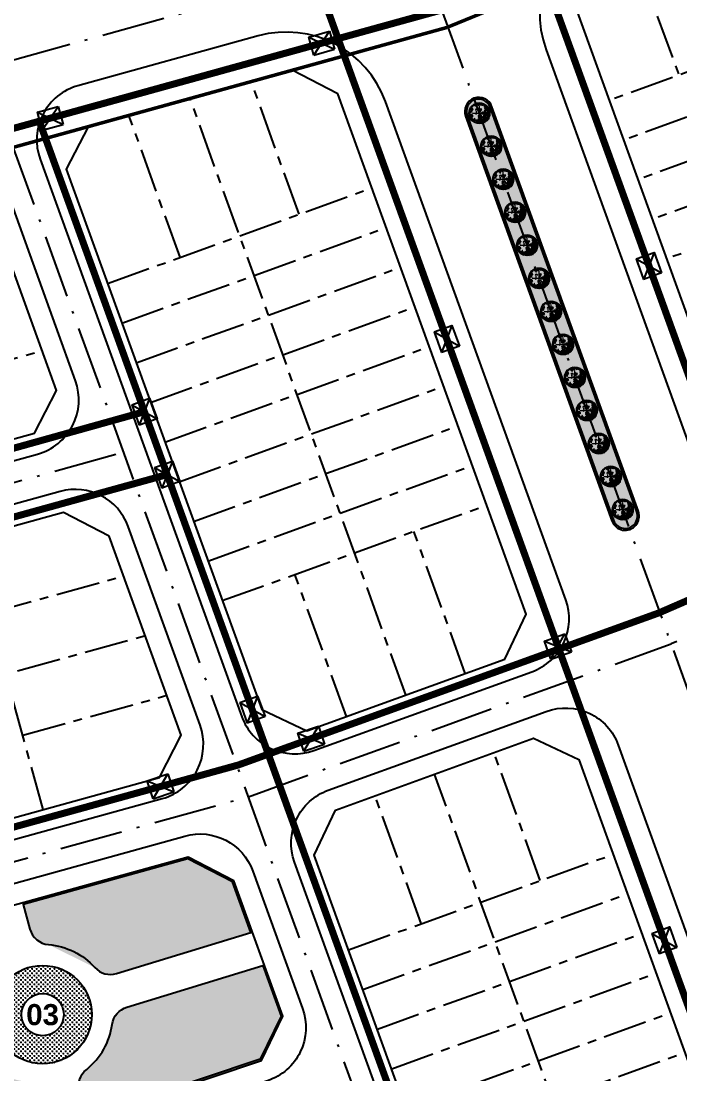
# Model space of a CAD drawing. Header units: metres. Extents: x 566631 to 571261, y 2062953 to 2068466.
# Drawn here: x 568546.2 to 568639.9, y 2066284.8 to 2066434.7 of the extents above; entities that cross this region are included whole.
import ezdxf
from ezdxf.enums import TextEntityAlignment as Align

# ---------------------------------------------------------------- set-up
doc = ezdxf.new("R2010")
doc.units = ezdxf.units.M
for name, pattern in [('ACAD_ISO10W100', [18.5, 12, -3, 0.5, -3]), ('CENTER', [2, 1.25, -0.25, 0.25, -0.25]), ('DOT', [0.25, 0, -0.25]), ('HIDDEN', [0.375, 0.25, -0.125])]:
    doc.linetypes.add(name, pattern=pattern)
for name, color, linetype in [('BoThamCo', 94, 'CONTINUOUS'), ('ChiaLo', 128, 'CENTER'), ('D-TT', 2, 'CONTINUOUS'), ('ghi_chu', 7, 'CONTINUOUS'), ('hacth sdd', 8, 'CONTINUOUS'), ('LogDg', 7, 'CONTINUOUS'), ('RANHGIOI', 2, 'HIDDEN'), ('TimDg', 222, 'CONTINUOUS'), ('TTLL', 170, 'CONTINUOUS'), ('ViaHeS', 32, 'CONTINUOUS')]:
    doc.layers.add(name, color=color, linetype=linetype)
doc.layers.add('ngau', color=98, linetype='CONTINUOUS', lineweight=9)
doc.styles.add('ARIALB', font='VHARIALB.TTF', dxfattribs={"width": 0.75})
doc.styles.get("Standard").update_dxf_attribs({"font": 'VHARIALN.TTF'})
doc.linetypes.add('Thong tin', pattern='A,12.7,-5.08,["TTLL",Standard,S=2.54,R=0,X=-2.54,Y=-1.27],-9.08', length=26.86)
pattern_1 = [(0, (568078.41226, 2065965.17254), (0.3175, 0.3175), [0.15875, -0.47625]), (90, (568078.49163, 2065965.09316), (-0.3175, 0.3175), [0.15875, -0.47625])]

# ---------------------------------------------------------------- blocks, each defined once
blk = doc.blocks.new('dsl')
at = {"color": 158, "linetype": 'DOT'}
blk.add_wipeout([(0, 1.5), (0.336, 1.462), (0.727, 1.312), (1.018, 1.102), (1.234, 0.852), (1.354, 0.645), (1.442, 0.414), (1.5, 0), (1.441, -0.417), (1.326, -0.701), (1.151, -0.962), (0.914, -1.19), (0.612, -1.37), (0.38, -1.451), (0, -1.5), (-0.465, -1.426), (-0.792, -1.274), (-1.145, -0.969), (-1.316, -0.72), (-1.427, -0.463), (-1.493, -0.142), (-1.5, 0), (-1.461, 0.338), (-1.337, 0.68), (-1.173, 0.935), (-0.917, 1.187), (-0.627, 1.363), (-0.254, 1.478)], dxfattribs=at).dxf.layer = 'ghi_chu'
at = {"layer": 'ghi_chu', "color": 32}
blk.add_circle((0, 0), 1.5, dxfattribs=at)
at = {"layer": 'ghi_chu', "style": 'ARIALB'}
blk.add_attdef('01', text='', height=1.5, dxfattribs=at).set_placement((0, -0.75), align=Align.CENTER)
blk = doc.blocks.new('ngau')
at = {"layer": 'ngau', "linetype": 'Continuous'}
for p, q in [((-1, 0), (1, 0)), ((0, -1), (0, 1))]:
    blk.add_line(p, q, dxfattribs=at)
blk.add_circle((0, 0), 1.5, dxfattribs=at)
for centre, major_axis, start_param, end_param in [((-1.34, 0.14), (0.118, 0.118), 0.783862, 2.192432), ((-1.5, 0.33), (0.118, 0.118), 3.925455, 5.334025), ((-1.28, 0.02), (0.0915, 0.0915), 1.637331, 3.246634), ((-1.46, 0), (-0.0915, 0.0915), 3.208127, 4.817431), ((-1.37, 0.69), (-0.118, 0.118), 2.354658, 3.763228), ((-1.21, 0.49), (-0.118, 0.118), -0.786934, 0.621636), ((-1.18, 0.11), (0.118, 0.118), 0.783862, 2.192432), ((-1.34, 0.3), (0.118, 0.118), 3.925455, 5.334025), ((-1.3, 0.19), (0.0983, 0.0983), 5.687855, 7.236786), ((-1.19, 0.35), (-0.0983, 0.0983), 0.975466, 2.524397), ((-1.28, 0.86), (0.118, 0.118), 3.925455, 5.334025), ((-1.12, 0.67), (0.118, 0.118), 0.783862, 2.192432), ((-1.05, 0.46), (0.118, 0.118), 0.783862, 2.192432), ((-1.21, 0.66), (-0.118, 0.118), 2.354658, 3.763228), ((-1.18, 0.55), (-0.0983, 0.0983), 4.117059, 5.665989), ((-1.06, 0.71), (0.0983, 0.0983), 2.546262, 4.095193), ((-1.14, 0.16), (-0.0983, 0.0983), 4.117059, 5.665989), ((-1.03, 0.32), (0.0983, 0.0983), 2.546262, 4.095193), ((-1.03, 0.38), (0.0915, 0.0915), 1.637331, 3.246634), ((-1.11, 0.82), (0.0983, 0.0983), 5.687855, 7.236786), ((-1, 0.98), (-0.0983, 0.0983), 0.975466, 2.524397), ((-1.2, 0.37), (-0.0915, 0.0915), 3.208127, 4.817431), ((-0.91, 0.38), (0.118, 0.118), 0.783862, 2.192432), ((-1.08, 0.57), (0.118, 0.118), 3.925455, 5.334025), ((-0.89, 0.91), (0.127, 0.127), 0.403084, 1.927372), ((-0.99, 1.15), (-0.127, 0.127), 1.97388, 3.498168), ((-1.02, 0.52), (0.0983, 0.0983), 5.687855, 7.236786), ((-0.9, 0.68), (-0.0983, 0.0983), 0.975466, 2.524397), ((-0.81, 1.1), (-0.0983, 0.0983), 4.117059, 5.665989), ((-0.69, 1.26), (0.0983, 0.0983), 2.546262, 4.095193), ((-0.47, 1.02), (0.118, 0.118), 0.783862, 2.192432), ((-0.64, 1.22), (0.118, 0.118), 3.925455, 5.334025), ((-0.58, 1.24), (-0.0983, 0.0983), 4.117059, 5.665989), ((-0.47, 1.4), (-0.0983, 0.0983), 0.975466, 2.524397), ((-0.4, 0.43), (0.118, 0.118), 0.783862, 2.192432), ((-0.56, 0.62), (0.118, 0.118), 3.925455, 5.334025), ((-0.37, -0.13), (0.118, 0.118), 0.783862, 2.192432), ((-0.54, 0.06), (-0.118, 0.118), 2.354658, 3.763228), ((-0.5, 0.89), (-0.0983, 0.0983), 4.117059, 5.665989), ((-0.39, 1.05), (0.0983, 0.0983), 2.546262, 4.095193), ((-0.35, 0.22), (-0.0915, 0.0915), 0.066535, 1.675838), ((-0.53, 0.2), (0.0915, 0.0915), 4.778924, 6.388227), ((-0.41, 1.02), (0.0983, 0.0983), 5.687855, 7.236786), ((-0.3, 1.18), (-0.0983, 0.0983), 0.975466, 2.524397), ((-0.25, 1.1), (-0.118, 0.118), -0.786934, 0.621636), ((-0.42, 1.29), (-0.118, 0.118), 2.354658, 3.763228), ((-0.37, 1.31), (0.0983, 0.0983), 5.687855, 7.236786), ((-0.25, 1.48), (-0.0983, 0.0983), 0.975466, 2.524397), ((-0.34, 0.42), (0.0983, 0.0983), 5.687855, 7.236786), ((-0.23, 0.59), (-0.0983, 0.0983), 0.975466, 2.524397), ((-0.2, 1.09), (-0.0983, 0.0983), 4.117059, 5.665989), ((-0.08, 1.25), (0.0983, 0.0983), 2.546262, 4.095193), ((-0.02, 1.3), (0.118, 0.118), 0.783862, 2.192432), ((-0.18, 1.49), (0.118, 0.118), 3.925455, 5.334025), ((0.13, 1.13), (0.118, 0.118), 0.783862, 2.192432), ((-0.03, 1.33), (0.118, 0.118), 3.925455, 5.334025), ((-0.03, 0.51), (0.118, 0.118), 3.925455, 5.334025), ((0.14, 0.32), (0.118, 0.118), 0.783862, 2.192432), ((0.01, 0.45), (0.0983, 0.0983), 5.687855, 7.236786), ((0.12, 0.61), (0.0983, 0.0983), 2.546262, 4.095193), ((0.25, 1.25), (0.118, 0.118), 0.783862, 2.192432), ((0.09, 1.44), (0.118, 0.118), 3.925455, 5.334025), ((0.21, 0.6), (0.0915, 0.0915), 1.637331, 3.246634), ((0.22, 0.27), (0.0915, 0.0915), 1.637331, 3.246634), ((0.03, 0.58), (-0.0915, 0.0915), 3.208127, 4.817431), ((0.29, 0.41), (0.127, 0.127), 0.403084, 1.927372), ((0.2, 0.65), (-0.127, 0.127), 1.97388, 3.498168), ((0.16, 0.35), (0.0983, 0.0983), 5.687855, 7.236786), ((0.27, 0.52), (-0.0983, 0.0983), 0.975466, 2.524397), ((0.05, 0.26), (-0.0915, 0.0915), 3.208127, 4.817431), ((0.3, -0.11), (-0.118, 0.118), -0.786934, 0.621636), ((0.13, 0.08), (-0.118, 0.118), 2.354658, 3.763228), ((0.34, 1.19), (-0.0915, 0.0915), 0.066535, 1.675838), ((0.16, 1.18), (0.0915, 0.0915), 4.778924, 6.388227), ((0.28, 1.3), (0.0983, 0.0983), 5.687855, 7.236786), ((0.4, 1.46), (-0.0983, 0.0983), 0.975466, 2.524397), ((0.36, -0.12), (0.0983, 0.0983), 5.687855, 7.236786), ((0.47, 0.05), (-0.0983, 0.0983), 0.975466, 2.524397), ((0.51, 0), (0.127, 0.127), 0.403084, 1.927372), ((0.41, 0.25), (-0.127, 0.127), 1.97388, 3.498168), ((0.47, 1.07), (-0.097, 0.097), -1.534523, 0.025999), ((0.47, 1.27), (-0.097, 0.097), 1.607069, 3.167592), ((0.43, 1.15), (-0.0983, 0.0983), 4.117059, 5.665989), ((0.55, 1.31), (-0.0983, 0.0983), 0.975466, 2.524397), ((0.65, 1.28), (0.0915, 0.0915), 1.637331, 3.246634), ((0.47, 1.26), (-0.0915, 0.0915), 3.208127, 4.817431), ((0.73, 1.14), (-0.118, 0.118), -0.786934, 0.621636), ((0.56, 1.34), (-0.118, 0.118), 2.354658, 3.763228), ((0.67, 1.08), (-0.097, 0.097), -1.534523, 0.025999), ((0.59, 1.04), (-0.0983, 0.0983), 4.117059, 5.665989), ((0.71, 1.2), (-0.0983, 0.0983), 0.975466, 2.524397), ((0.67, 1.28), (0.097, 0.097), 3.177866, 4.738388), ((0.74, 0.91), (0.097, 0.097), 0.036273, 1.596796), ((0.74, 1.1), (0.097, 0.097), 3.177866, 4.738388), ((0.74, 0.14), (0.097, 0.097), 0.036273, 1.596796), ((0.73, 0.33), (-0.097, 0.097), 1.607069, 3.167592), ((0.77, 0.69), (0.097, 0.097), 0.036273, 1.596796), ((0.77, 0.88), (0.097, 0.097), 3.177866, 4.738388), ((0.69, 0.22), (0.0983, 0.0983), 5.687855, 7.236786), ((0.81, 0.38), (-0.0983, 0.0983), 0.975466, 2.524397), ((0.84, 0.07), (0.118, 0.118), 0.783862, 2.192432), ((0.67, 0.27), (0.118, 0.118), 3.925455, 5.334025), ((0.7, 0.98), (-0.0983, 0.0983), 4.117059, 5.665989), ((0.82, 1.15), (0.0983, 0.0983), 2.546262, 4.095193), ((0.73, 0.76), (-0.0983, 0.0983), 4.117059, 5.665989), ((0.84, 0.93), (0.0983, 0.0983), 2.546262, 4.095193), ((0.87, 0.62), (0.118, 0.118), 0.783862, 2.192432), ((0.71, 0.82), (0.118, 0.118), 3.925455, 5.334025), ((0.92, 0.41), (-0.127, 0.127), -1.167712, 0.356575), ((0.83, 0.66), (0.127, 0.127), 3.544677, 5.068964), ((0.91, 0.34), (-0.0915, 0.0915), 0.066535, 1.675838), ((0.92, 1.11), (0.0915, 0.0915), 1.637331, 3.246634), ((0.92, 0.16), (0.0915, 0.0915), 1.637331, 3.246634), ((0.74, 1.09), (0.0915, 0.0915), 4.778924, 6.388227), ((0.95, 0.89), (0.0915, 0.0915), 1.637331, 3.246634), ((0.73, 0.33), (-0.0915, 0.0915), 3.208127, 4.817431), ((0.82, 0.4), (0.118, 0.118), 3.925455, 5.334025), ((0.99, 0.21), (0.118, 0.118), 0.783862, 2.192432), ((0.96, 0.71), (0.0915, 0.0915), 1.637331, 3.246634), ((0.93, 0.15), (0.097, 0.097), 0.036273, 1.596796), ((0.85, 0.11), (0.0983, 0.0983), 5.687855, 7.236786), ((0.93, 0.34), (0.097, 0.097), 3.177866, 4.738388), ((0.75, 0.15), (-0.0915, 0.0915), 3.208127, 4.817431), ((0.97, 0.27), (0.0983, 0.0983), 2.546262, 4.095193), ((1.01, 0.91), (0.127, 0.127), 0.403084, 1.927372), ((0.91, 1.15), (-0.127, 0.127), 1.97388, 3.498168), ((0.77, 0.88), (0.0915, 0.0915), 4.778924, 6.388227), ((0.86, 0.95), (0.118, 0.118), 3.925455, 5.334025), ((1.02, 0.76), (0.118, 0.118), 0.783862, 2.192432), ((0.78, 0.69), (-0.0915, 0.0915), 3.208127, 4.817431), ((0.9, 0.82), (-0.0983, 0.0983), 4.117059, 5.665989), ((1.01, 0.98), (0.0983, 0.0983), 2.546262, 4.095193), ((0.97, 0.7), (0.097, 0.097), 0.036273, 1.596796), ((0.89, 0.65), (0.0983, 0.0983), 5.687855, 7.236786), ((0.96, 0.89), (0.097, 0.097), 3.177866, 4.738388), ((1, 0.82), (-0.0983, 0.0983), 0.975466, 2.524397), ((1.04, 0.52), (-0.097, 0.097), -1.534523, 0.025999), ((1.04, 0.71), (-0.097, 0.097), 1.607069, 3.167592), ((0.97, 1.02), (0.118, 0.118), 3.925455, 5.334025), ((1.14, 0.83), (0.118, 0.118), 0.783862, 2.192432), ((1.11, 0.72), (0.127, 0.127), 0.083501, 1.607789), ((1.1, 0.98), (0.127, 0.127), 3.225094, 4.749382), ((1, 0.6), (-0.0983, 0.0983), 4.117059, 5.665989), ((1.11, 0.76), (-0.0983, 0.0983), 0.975466, 2.524397), ((0.98, 0.65), (-0.118, 0.118), 2.354658, 3.763228), ((1.14, 0.45), (-0.118, 0.118), -0.786934, 0.621636), ((1.01, -0.1), (-0.118, 0.118), 4.155471, 5.564041), ((1.16, 0.11), (0.118, 0.118), 2.584675, 3.993245), ((1.24, 0.07), (0.097, 0.097), 1.837086, 3.397609), ((1.22, 0.72), (0.0915, 0.0915), 1.637331, 3.246634), ((1.23, 0.54), (-0.0915, 0.0915), 0.066535, 1.675838), ((1.11, 0.2), (0.118, 0.118), 5.726268, 7.134838), ((1.26, 0.41), (-0.118, 0.118), 1.013879, 2.422449), ((1.22, 0.14), (-0.0915, 0.0915), -1.274245, 0.335058), ((1.16, 0.31), (-0.0915, 0.0915), 1.867348, 3.476651), ((1.04, 0.71), (-0.0915, 0.0915), 3.208127, 4.817431), ((1.05, 0.02), (0.097, 0.097), 4.978679, 6.539201), ((1.29, 0.59), (-0.118, 0.118), -0.786934, 0.621636), ((1.13, 0.78), (-0.118, 0.118), 2.354658, 3.763228), ((1.05, 0.53), (0.0915, 0.0915), 4.778924, 6.388227), ((1.24, 0.53), (-0.097, 0.097), -1.534523, 0.025999), ((1.16, 0.49), (-0.0983, 0.0983), 4.117059, 5.665989), ((1.23, 0.72), (-0.097, 0.097), 1.607069, 3.167592), ((1.27, 0.65), (-0.0983, 0.0983), 0.975466, 2.524397), ((1.3, 0), (-0.0983, 0.0983), -0.365314, 1.183617), ((1.33, 0.12), (-0.0983, 0.0983), -0.365314, 1.183617), ((1.12, 0.07), (0.0983, 0.0983), 4.347075, 5.896006), ((1.29, -0.11), (-0.0915, 0.0915), -1.274245, 0.335058), ((1.23, 0.06), (0.0915, 0.0915), 3.438144, 5.047447), ((1.34, 0.37), (0.097, 0.097), 1.837086, 3.397609), ((1.15, 0.19), (0.0983, 0.0983), 4.347075, 5.896006), ((1.15, 0.32), (-0.097, 0.097), 3.407882, 4.968405), ((1.39, 0.18), (-0.097, 0.097), 0.26629, 1.826812), ((1.4, 0.3), (0.0983, 0.0983), 1.205483, 2.754413), ((1.22, 0.37), (-0.0983, 0.0983), 2.776279, 4.32521), ((1.39, 0.19), (-0.0915, 0.0915), -1.274245, 0.335058), ((1.34, 0.36), (-0.0915, 0.0915), 1.867348, 3.476651), ((1.28, 0.09), (-0.118, 0.118), 4.155471, 5.564041), ((1.43, 0.29), (0.118, 0.118), 2.584675, 3.993245), ((1.21, 0.13), (0.097, 0.097), 4.978679, 6.539201), ((1.3, 0.38), (-0.0983, 0.0983), 4.117059, 5.665989), ((1.41, 0.54), (0.0983, 0.0983), 2.546262, 4.095193), ((1.21, 0.06), (-0.0915, 0.0915), 3.208127, 4.817431), ((1.3, 0.14), (-0.118, 0.118), 2.354658, 3.763228), ((1.47, -0.06), (-0.118, 0.118), -0.786934, 0.621636), ((1.41, -0.12), (0.097, 0.097), 0.036273, 1.596796), ((-1.47, -0.14), (0.118, 0.118), 3.925455, 5.334025), ((-1.31, -0.33), (0.118, 0.118), 0.783862, 2.192432), ((-1.43, -0.37), (0.118, 0.118), 3.925455, 5.334025), ((-1.26, -0.56), (0.118, 0.118), 0.783862, 2.192432), ((-1.19, -0.56), (0.0915, 0.0915), 1.637331, 3.246634), ((-1.15, -0.36), (0.118, 0.118), 0.783862, 2.192432), ((-1.31, -0.17), (0.118, 0.118), 3.925455, 5.334025), ((-1.15, -0.8), (0.118, 0.118), 0.783862, 2.192432), ((-1.31, -0.6), (0.118, 0.118), 3.925455, 5.334025), ((-1.27, -0.28), (-0.0983, 0.0983), 4.117059, 5.665989), ((-1.16, -0.12), (0.0983, 0.0983), 2.546262, 4.095193), ((-1.37, -0.57), (-0.0915, 0.0915), 3.208127, 4.817431), ((-1.12, -0.45), (-0.0915, 0.0915), 0.066535, 1.675838), ((-1.3, -0.46), (0.0915, 0.0915), 4.778924, 6.388227), ((-0.99, -0.83), (0.118, 0.118), 0.783862, 2.192432), ((-1.15, -0.63), (0.118, 0.118), 3.925455, 5.334025), ((-1.15, -0.77), (0.118, 0.118), 3.925455, 5.334025), ((-0.99, -0.96), (0.118, 0.118), 0.783862, 2.192432), ((-1.11, -0.31), (0.0983, 0.0983), 5.687855, 7.236786), ((-1, -0.15), (-0.0983, 0.0983), 0.975466, 2.524397), ((-0.95, -0.53), (0.127, 0.127), 0.403084, 1.927372), ((-1.04, -0.29), (-0.127, 0.127), 1.97388, 3.498168), ((-1.05, -0.89), (-0.118, 0.118), 2.354658, 3.763228), ((-0.89, -1.08), (-0.118, 0.118), -0.786934, 0.621636), ((-0.74, -1.25), (-0.118, 0.118), -0.786934, 0.621636), ((-0.9, -1.05), (-0.118, 0.118), 2.354658, 3.763228), ((-0.85, -1.03), (-0.0983, 0.0983), 4.117059, 5.665989), ((-0.74, -0.86), (0.0983, 0.0983), 2.546262, 4.095193), ((-0.78, -0.94), (0.118, 0.118), 3.925455, 5.334025), ((-0.62, -1.13), (0.118, 0.118), 0.783862, 2.192432), ((-0.59, -0.78), (-0.0915, 0.0915), 0.066535, 1.675838), ((-0.77, -0.8), (0.0915, 0.0915), 4.778924, 6.388227), ((-0.53, -1.19), (0.0915, 0.0915), 1.637331, 3.246634), ((-0.7, -1.2), (-0.0915, 0.0915), 3.208127, 4.817431), ((-0.58, -1.08), (-0.0983, 0.0983), 4.117059, 5.665989), ((-0.47, -0.92), (0.0983, 0.0983), 2.546262, 4.095193), ((-0.35, -1.41), (0.118, 0.118), 0.783862, 2.192432), ((-0.52, -1.22), (-0.118, 0.118), 2.354658, 3.763228), ((-0.43, -1.11), (0.0983, 0.0983), 5.687855, 7.236786), ((-0.31, -0.95), (-0.0983, 0.0983), 0.975466, 2.524397), ((-0.25, -1.24), (0.118, 0.118), 0.783862, 2.192432), ((-0.42, -1.05), (0.118, 0.118), 3.925455, 5.334025), ((-0.32, -1.36), (0.0983, 0.0983), 5.687855, 7.236786), ((-0.21, -1.2), (-0.0983, 0.0983), 0.975466, 2.524397), ((-0.29, -1.05), (0.118, 0.118), 3.925455, 5.334025), ((-0.13, -1.25), (0.118, 0.118), 0.783862, 2.192432), ((-0.1, -0.9), (-0.0915, 0.0915), 0.066535, 1.675838), ((-0.12, -0.52), (-0.097, 0.097), -1.534523, 0.025999), ((-0.13, -0.33), (-0.097, 0.097), 1.607069, 3.167592), ((-0.28, -0.91), (0.0915, 0.0915), 4.778924, 6.388227), ((-0.17, -0.45), (0.0983, 0.0983), 5.687855, 7.236786), ((-0.05, -0.29), (-0.0983, 0.0983), 0.975466, 2.524397), ((-0.02, -0.59), (0.118, 0.118), 0.783862, 2.192432), ((-0.19, -0.4), (0.118, 0.118), 3.925455, 5.334025), ((-0.08, -1.4), (0.097, 0.097), 0.036273, 1.596796), ((-0.09, -1.2), (0.097, 0.097), 3.177866, 4.738388), ((-0.12, -1.32), (-0.0983, 0.0983), 4.117059, 5.665989), ((-0.01, -1.16), (-0.0983, 0.0983), 0.975466, 2.524397), ((0.02, -1.47), (-0.118, 0.118), -0.786934, 0.621636), ((-0.15, -1.27), (-0.118, 0.118), 2.354658, 3.763228), ((-0.09, -1.19), (-0.0983, 0.0983), 4.117059, 5.665989), ((0.02, -1.03), (0.0983, 0.0983), 2.546262, 4.095193), ((-0.09, -0.76), (0.0983, 0.0983), 5.687855, 7.236786), ((0.02, -0.6), (-0.0983, 0.0983), 0.975466, 2.524397), ((0.01, -0.83), (-0.097, 0.097), -1.534523, 0.025999), ((0, -0.64), (-0.097, 0.097), 1.607069, 3.167592), ((0.05, -0.32), (-0.0915, 0.0915), 0.066535, 1.675838), ((0.06, -0.5), (-0.0915, 0.0915), 0.066535, 1.675838), ((-0.13, -0.34), (0.0915, 0.0915), 4.778924, 6.388227), ((-0.04, -0.26), (0.118, 0.118), 3.925455, 5.334025), ((0.13, -0.46), (0.118, 0.118), 0.783862, 2.192432), ((0.09, -1.2), (0.0915, 0.0915), 1.637331, 3.246634), ((0.07, -0.52), (0.097, 0.097), 0.036273, 1.596796), ((0.07, -0.32), (0.097, 0.097), 3.177866, 4.738388), ((-0.12, -0.52), (-0.0915, 0.0915), 3.208127, 4.817431), ((0.11, -1.38), (-0.0915, 0.0915), 0.066535, 1.675838), ((-0.08, -1.21), (-0.0915, 0.0915), 3.208127, 4.817431), ((0.01, -1.14), (-0.118, 0.118), 2.354658, 3.763228), ((0.17, -1.33), (-0.118, 0.118), -0.786934, 0.621636), ((0.11, -1.39), (0.097, 0.097), 0.036273, 1.596796), ((0.03, -1.43), (-0.0983, 0.0983), 4.117059, 5.665989), ((0.11, -1.2), (0.097, 0.097), 3.177866, 4.738388), ((-0.07, -1.39), (0.0915, 0.0915), 4.778924, 6.388227), ((0.15, -1.27), (-0.0983, 0.0983), 0.975466, 2.524397), ((0.07, -1.22), (-0.0983, 0.0983), 4.117059, 5.665989), ((0.18, -1.06), (0.0983, 0.0983), 2.546262, 4.095193), ((0.19, -0.81), (-0.0915, 0.0915), 0.066535, 1.675838), ((0.09, -0.57), (0.118, 0.118), 3.925455, 5.334025), ((0.26, -0.76), (0.118, 0.118), 0.783862, 2.192432), ((0.02, -0.83), (-0.0915, 0.0915), 3.208127, 4.817431), ((0.25, -0.97), (-0.0915, 0.0915), 0.066535, 1.675838), ((0.17, -1.48), (0.0983, 0.0983), 5.687855, 7.236786), ((0.28, -1.31), (0.0983, 0.0983), 2.546262, 4.095193), ((0.07, -0.99), (0.0915, 0.0915), 4.778924, 6.388227), ((0.31, -1.03), (0.097, 0.097), 0.036273, 1.596796), ((0.3, -0.83), (0.097, 0.097), 3.177866, 4.738388), ((0.35, -0.32), (0.0915, 0.0915), 1.637331, 3.246634), ((0.27, -0.95), (-0.0983, 0.0983), 4.117059, 5.665989), ((0.38, -0.79), (0.0983, 0.0983), 2.546262, 4.095193), ((0.41, -1.09), (0.118, 0.118), 0.783862, 2.192432), ((0.24, -0.9), (0.118, 0.118), 3.925455, 5.334025), ((0.17, -0.33), (0.0915, 0.0915), 4.778924, 6.388227), ((0.39, -1.25), (-0.0915, 0.0915), 0.066535, 1.675838), ((0.33, -1.23), (-0.0983, 0.0983), 4.117059, 5.665989), ((0.44, -1.06), (-0.0983, 0.0983), 0.975466, 2.524397), ((0.22, -1.26), (0.0915, 0.0915), 4.778924, 6.388227), ((0.45, -1.42), (0.102, 0.102), 1.007363, 2.527116), ((0.28, -1.3), (0.102, 0.102), 4.148956, 5.668709), ((0.36, -0.62), (-0.0983, 0.0983), 4.117059, 5.665989), ((0.47, -0.45), (-0.0983, 0.0983), 0.975466, 2.524397), ((0.48, -0.82), (-0.0915, 0.0915), 0.066535, 1.675838), ((0.5, -1.01), (0.0915, 0.0915), 1.637331, 3.246634), ((0.31, -0.84), (0.0915, 0.0915), 4.778924, 6.388227), ((0.56, -0.96), (0.118, 0.118), 0.783862, 2.192432), ((0.4, -0.76), (0.118, 0.118), 3.925455, 5.334025), ((0.43, -1.06), (-0.0983, 0.0983), 4.117059, 5.665989), ((0.54, -0.9), (-0.0983, 0.0983), 0.975466, 2.524397), ((0.32, -1.02), (-0.0915, 0.0915), 3.208127, 4.817431), ((0.53, -1.36), (0.0915, 0.0915), 1.637331, 3.246634), ((0.5, -1.02), (0.097, 0.097), 0.036273, 1.596796), ((0.5, -0.82), (0.097, 0.097), 3.177866, 4.738388), ((0.35, -1.37), (-0.0915, 0.0915), 3.208127, 4.817431), ((0.58, -1.3), (-0.097, 0.097), -1.534523, 0.025999), ((0.57, -1.1), (-0.097, 0.097), 1.607069, 3.167592), ((0.59, -0.76), (0.097, 0.097), 0.036273, 1.596796), ((0.59, -0.57), (0.097, 0.097), 3.177866, 4.738388), ((0.54, -1.22), (0.0983, 0.0983), 5.687855, 7.236786), ((0.65, -1.06), (-0.0983, 0.0983), 0.975466, 2.524397), ((0.68, -1.36), (0.118, 0.118), 0.783862, 2.192432), ((0.51, -1.17), (0.118, 0.118), 3.925455, 5.334025), ((0.52, -0.89), (0.118, 0.118), 3.925455, 5.334025), ((0.68, -1.08), (0.118, 0.118), 0.783862, 2.192432), ((0.55, -0.68), (-0.0983, 0.0983), 4.117059, 5.665989), ((0.66, -0.52), (0.0983, 0.0983), 2.546262, 4.095193), ((0.69, -0.83), (-0.118, 0.118), -0.786934, 0.621636), ((0.53, -0.63), (-0.118, 0.118), 2.354658, 3.763228), ((0.66, -0.39), (0.097, 0.097), 0.036273, 1.596796), ((0.65, -0.2), (0.097, 0.097), 3.177866, 4.738388), ((0.61, -0.32), (-0.0983, 0.0983), 4.117059, 5.665989), ((0.73, -0.15), (-0.0983, 0.0983), 0.975466, 2.524397), ((0.59, -0.26), (0.118, 0.118), 3.925455, 5.334025), ((0.76, -0.46), (0.118, 0.118), 0.783862, 2.192432), ((0.77, -0.91), (-0.118, 0.118), -0.786934, 0.621636), ((0.61, -0.72), (-0.118, 0.118), 2.354658, 3.763228), ((0.75, -1.09), (-0.0915, 0.0915), 0.066535, 1.675838), ((0.77, -1.28), (0.0915, 0.0915), 1.637331, 3.246634), ((0.77, -0.56), (0.0915, 0.0915), 1.637331, 3.246634), ((0.78, -0.74), (0.0915, 0.0915), 1.637331, 3.246634), ((0.58, -1.11), (-0.0915, 0.0915), 3.208127, 4.817431), ((0.83, -1.23), (0.118, 0.118), 0.783862, 2.192432), ((0.67, -1.04), (0.118, 0.118), 3.925455, 5.334025), ((0.59, -0.57), (-0.0915, 0.0915), 3.208127, 4.817431), ((0.77, -1.29), (0.097, 0.097), 0.036273, 1.596796), ((0.69, -1.33), (-0.0983, 0.0983), 4.117059, 5.665989), ((0.81, -1.17), (0.0983, 0.0983), 2.546262, 4.095193), ((0.77, -1.09), (0.097, 0.097), 3.177866, 4.738388), ((0.59, -1.29), (-0.0915, 0.0915), 3.208127, 4.817431), ((0.68, -0.5), (0.118, 0.118), 3.925455, 5.334025), ((0.84, -0.69), (-0.118, 0.118), -0.786934, 0.621636), ((0.6, -0.76), (0.0915, 0.0915), 4.778924, 6.388227), ((0.68, -0.92), (0.118, 0.118), 3.925455, 5.334025), ((0.84, -1.11), (0.118, 0.118), 0.783862, 2.192432), ((0.79, -0.75), (0.097, 0.097), 0.036273, 1.596796), ((0.71, -0.79), (-0.0983, 0.0983), 4.117059, 5.665989), ((0.78, -0.56), (-0.097, 0.097), 1.607069, 3.167592), ((0.82, -0.63), (-0.0983, 0.0983), 0.975466, 2.524397), ((0.72, -1.03), (-0.0983, 0.0983), 4.117059, 5.665989), ((0.83, -0.87), (0.0983, 0.0983), 2.546262, 4.095193), ((0.83, -0.19), (0.0915, 0.0915), 1.637331, 3.246634), ((0.84, -0.37), (-0.0915, 0.0915), 0.066535, 1.675838), ((0.65, -0.21), (0.0915, 0.0915), 4.778924, 6.388227), ((0.74, -0.13), (-0.118, 0.118), 2.354658, 3.763228), ((0.91, -0.32), (0.118, 0.118), 0.783862, 2.192432), ((0.85, -0.38), (-0.097, 0.097), -1.534523, 0.025999), ((0.85, -0.19), (-0.097, 0.097), 1.607069, 3.167592), ((0.77, -0.43), (0.0983, 0.0983), 5.687855, 7.236786), ((0.89, -0.26), (-0.0983, 0.0983), 0.975466, 2.524397), ((0.67, -0.39), (0.0915, 0.0915), 4.778924, 6.388227), ((0.78, -0.76), (0.0983, 0.0983), 5.687855, 7.236786), ((0.89, -0.6), (-0.0983, 0.0983), 0.975466, 2.524397), ((0.9, -0.17), (0.097, 0.097), 0.036273, 1.596796), ((0.89, 0.03), (0.097, 0.097), 3.177866, 4.738388), ((0.91, -1.05), (0.097, 0.097), 0.036273, 1.596796), ((0.9, -0.85), (0.097, 0.097), 3.177866, 4.738388), ((0.81, -1.01), (-0.118, 0.118), 2.354658, 3.763228), ((0.98, -1.2), (0.118, 0.118), 0.783862, 2.192432), ((1, -0.79), (0.118, 0.118), 0.783862, 2.192432), ((0.84, -0.6), (0.118, 0.118), 3.925455, 5.334025), ((0.87, -0.97), (-0.0983, 0.0983), 4.117059, 5.665989), ((0.98, -0.81), (-0.0983, 0.0983), 0.975466, 2.524397), ((0.88, -1.06), (0.0983, 0.0983), 5.687855, 7.236786), ((0.99, -0.9), (-0.0983, 0.0983), 0.975466, 2.524397), ((1.01, -1.11), (-0.118, 0.118), -0.786934, 0.621636), ((0.85, -0.92), (-0.118, 0.118), 2.354658, 3.763228), ((1.04, -0.4), (0.118, 0.118), 0.783862, 2.192432), ((0.88, -0.21), (0.118, 0.118), 3.925455, 5.334025), ((1.03, -0.44), (-0.0915, 0.0915), 0.066535, 1.675838), ((0.9, -0.77), (-0.118, 0.118), 2.354658, 3.763228), ((1.07, -0.96), (0.118, 0.118), 0.783862, 2.192432), ((0.85, -0.46), (-0.0915, 0.0915), 3.208127, 4.817431), ((1.09, -0.84), (0.0915, 0.0915), 1.637331, 3.246634), ((1.1, -0.61), (-0.0915, 0.0915), 0.066535, 1.675838), ((1.1, -1.03), (-0.0915, 0.0915), 0.066535, 1.675838), ((0.91, -0.86), (-0.0915, 0.0915), 3.208127, 4.817431), ((1.11, -0.16), (-0.0915, 0.0915), -1.274245, 0.335058), ((1.06, 0.01), (0.0915, 0.0915), 3.438144, 5.047447), ((0.92, -0.63), (0.0915, 0.0915), 4.778924, 6.388227), ((1, -0.79), (-0.118, 0.118), 2.354658, 3.763228), ((1.16, -0.98), (-0.118, 0.118), -0.786934, 0.621636), ((0.92, -1.04), (0.0915, 0.0915), 4.778924, 6.388227), ((1.11, -1.04), (-0.097, 0.097), -1.534523, 0.025999), ((1.1, -0.84), (-0.097, 0.097), 1.607069, 3.167592), ((1.04, -0.7), (0.118, 0.118), 5.726268, 7.134838), ((1.2, -0.49), (-0.118, 0.118), 1.013879, 2.422449), ((1.15, -0.76), (-0.0915, 0.0915), -1.274245, 0.335058), ((1.09, -0.59), (-0.0915, 0.0915), 1.867348, 3.476651), ((1.23, -0.18), (0.0983, 0.0983), 1.205483, 2.754413), ((1.1, -0.41), (0.0983, 0.0983), 5.687855, 7.236786), ((1.22, -0.24), (-0.0983, 0.0983), 0.975466, 2.524397), ((1.04, -0.11), (0.0983, 0.0983), 4.347075, 5.896006), ((1.26, -0.78), (-0.0983, 0.0983), -0.365314, 1.183617), ((1.27, -0.53), (0.097, 0.097), 1.837086, 3.397609), ((1.25, -0.46), (-0.0915, 0.0915), -1.274245, 0.335058), ((1.19, -0.29), (-0.0915, 0.0915), 1.867348, 3.476651), ((1.29, -0.12), (0.097, 0.097), 1.837086, 3.397609), ((1.15, -0.4), (-0.118, 0.118), 4.155471, 5.564041), ((1.3, -0.19), (0.118, 0.118), 2.584675, 3.993245), ((1.08, -0.7), (-0.0983, 0.0983), 2.776279, 4.32521), ((1.09, -0.58), (-0.097, 0.097), 3.407882, 4.968405), ((1.17, -0.21), (-0.118, 0.118), 4.155471, 5.564041), ((1.33, -0.01), (-0.118, 0.118), 1.013879, 2.422449), ((1.1, -0.17), (0.097, 0.097), 4.978679, 6.539201), ((1.33, -0.72), (-0.097, 0.097), 0.26629, 1.826812), ((1.34, -0.6), (0.0983, 0.0983), 1.205483, 2.754413), ((1.21, -0.81), (-0.118, 0.118), 4.155471, 5.564041), ((1.36, -0.61), (0.118, 0.118), 2.584675, 3.993245), ((1.37, -0.48), (0.0983, 0.0983), 1.205483, 2.754413), ((1.15, -0.52), (0.0983, 0.0983), 4.347075, 5.896006), ((1.32, -0.71), (0.0915, 0.0915), 0.296551, 1.905854), ((1.27, -0.54), (0.0915, 0.0915), 3.438144, 5.047447), ((1.14, -0.77), (0.097, 0.097), 4.978679, 6.539201), ((1.38, -0.23), (-0.097, 0.097), 0.26629, 1.826812), ((1.18, -0.4), (0.0983, 0.0983), 4.347075, 5.896006), ((1.19, -0.28), (0.097, 0.097), 4.978679, 6.539201), ((1.43, -0.42), (0.097, 0.097), 1.837086, 3.397609), ((1.44, -0.3), (0.0983, 0.0983), 1.205483, 2.754413), ((1.31, -0.51), (0.118, 0.118), 5.726268, 7.134838), ((1.46, -0.31), (-0.118, 0.118), 1.013879, 2.422449), ((1.33, -0.16), (-0.0983, 0.0983), 4.117059, 5.665989), ((1.45, 0), (-0.0983, 0.0983), 0.975466, 2.524397), ((1.41, 0.08), (0.097, 0.097), 3.177866, 4.738388), ((1.22, -0.12), (0.0915, 0.0915), 4.778924, 6.388227), ((1.25, -0.22), (0.0983, 0.0983), 4.347075, 5.896006), ((1.43, -0.41), (-0.0915, 0.0915), -1.274245, 0.335058), ((1.37, -0.24), (-0.0915, 0.0915), 1.867348, 3.476651), ((1.24, -0.47), (0.097, 0.097), 4.978679, 6.539201)]:
    blk.add_ellipse(centre, major_axis=major_axis, ratio=1, start_param=start_param, end_param=end_param, dxfattribs=at)
blk = doc.blocks.new('hgtc')
at = {"layer": 'D-TT', "color": 11, "linetype": 'Continuous'}
for p, q in [((-1.53, 1.33), (1.53, 1.33)), ((-1.53, 1.33), (1.53, -1.33)), ((-1.53, -1.33), (1.53, 1.33)), ((-1.53, -1.33), (-1.53, 1.33)), ((1.53, 1.33), (1.53, -1.33)), ((-1.53, -1.33), (1.53, -1.33))]:
    blk.add_line(p, q, dxfattribs=at)
at = {"layer": 'D-TT', "color": 11, "linetype": 'Continuous', "flags": 128}
for points in [[(-1.53, -1.33), (-1.53, 1.33), (-1.41, 1.33)], [(-1.53, -1.33), (-0.67, -1.33)]]:
    blk.add_lwpolyline(points, dxfattribs=at)

msp = doc.modelspace()

# ---------------------------------------------------------------- hatches: boundary and pattern name
at = {"layer": 'hacth sdd'}
h = msp.add_hatch(dxfattribs=at)
h.set_pattern_fill('CROSS', color=64, scale=0.05, style=0)
h.set_pattern_definition([(0, (568609.64062, 2066362.58562), (0.3175, 0.3175), [0.15875, -0.47625]), (90, (568609.72, 2066362.50624), (-0.3175, 0.3175), [0.15875, -0.47625])])
edge = h.paths.add_edge_path()
edge.add_line((568609.64, 2066421.25), (568630.48, 2066363.64))
edge.add_arc((568632.12, 2066364.23), 1.75, 199.8843, 379.8843)
edge.add_line((568633.77, 2066364.83), (568612.93, 2066422.44))
edge.add_arc((568611.29, 2066421.84), 1.75, 19.9473, 199.8212)
h = msp.add_hatch(dxfattribs=at)
h.set_pattern_fill('CROSS', color=64, scale=0.05, style=0)
h.set_pattern_definition(pattern_1)
edge = h.paths.add_edge_path()
edge.add_line((568559.76, 2066299.12), (568578.86, 2066304.96))
edge.add_line((568578.86, 2066304.96), (568576.25, 2066312.16))
edge.add_line((568576.25, 2066312.16), (568569.91, 2066315.44))
edge.add_line((568569.91, 2066315.44), (568546.45, 2066308.95))
edge.add_line((568546.45, 2066308.95), (568547.43, 2066305.44))
edge.add_arc((568550.32, 2066306.24), 3, 195.459, 265.2068)
edge.add_arc((568549.23, 2066293.28), 10, 42.0462, 85.2068, ccw=False)
edge.add_arc((568558.89, 2066301.99), 3, 222.0462, 287.0172)
h = msp.add_hatch(dxfattribs=at)
h.set_pattern_fill('CROSS', color=64, scale=0.05, style=0)
h.set_pattern_definition([(0, (568482.65986, 2066257.66658), (0.3175, 0.3175), [0.15875, -0.47625]), (90, (568482.73923, 2066257.5872), (-0.3175, 0.3175), [0.15875, -0.47625])])
edge = h.paths.add_edge_path()
edge.add_arc((568533.16, 2066232.66), 62.21, 112.2913, 125.9824)
edge.add_arc((568497.2, 2066282.2), 1, 125.9824, 216.3206)
edge.add_arc((568485.92, 2066273.9), 13, 31.4948, 36.3206, ccw=False)
edge.add_arc((568497.86, 2066281.22), 1, 211.4948, 287.0172)
edge.add_line((568498.15, 2066280.26), (568511.63, 2066284.39))
edge.add_arc((568510.76, 2066287.26), 3, 287.0172, 375.459)
edge.add_line((568513.65, 2066288.06), (568513.59, 2066288.25))
edge.add_arc((568510.7, 2066287.45), 3, 15.459, 112.2913)
edge.add_arc((568533.16, 2066232.66), 62.21, 85.2431, 101.6281, ccw=False)
edge.add_arc((568538.24, 2066293.66), 1, -1.9953, 85.2431, ccw=False)
edge.add_arc((568549.23, 2066293.28), 10, 178.0047, 178.4642)
edge.add_arc((568538.24, 2066293.58), 1, 287.0172, 358.4642, ccw=False)
edge.add_line((568538.53, 2066292.62), (568522.16, 2066287.61))
edge.add_arc((568521.28, 2066290.48), 3, 195.459, 287.0172, ccw=False)
edge.add_line((568518.39, 2066289.68), (568518.34, 2066289.86))
edge.add_arc((568521.23, 2066290.66), 3, 101.6281, 195.459, ccw=False)
edge.add_arc((568513.81, 2066276.5), 3, 281.5223, 378.5515)
edge.add_line((568516.66, 2066277.46), (568516.6, 2066277.63))
edge.add_arc((568513.76, 2066276.67), 3, 18.5515, 107.0172)
edge.add_line((568512.88, 2066279.54), (568499.61, 2066275.48))
edge.add_arc((568499.9, 2066274.52), 1, 107.0172, 182.5397)
edge.add_arc((568485.92, 2066273.9), 13, -2.2861, 2.5397, ccw=False)
edge.add_arc((568499.91, 2066273.35), 1, 177.7139, 268.0521)
edge.add_arc((568501.99, 2066334.52), 62.21, 268.0521, 281.5223)
edge.add_arc((568527.22, 2066271.15), 3, 111.7064, 198.5515)
edge.add_line((568524.37, 2066270.19), (568524.97, 2066268.41))
edge.add_line((568524.97, 2066268.41), (568552.85, 2066277.77))
edge.add_line((568552.85, 2066277.77), (568551.69, 2066281.24))
edge.add_arc((568548.85, 2066280.29), 3, 18.5515, 88.2993)
edge.add_arc((568549.23, 2066293.28), 10, 248.6358, 268.2993, ccw=False)
edge.add_arc((568544.5, 2066281.17), 3, 68.6358, 128.5489)
edge.add_arc((568501.99, 2066334.52), 65.21, 291.7064, 308.5489, ccw=False)
edge.add_arc((568501.99, 2066334.52), 62.21, 292.1865, 308.7914)
edge.add_arc((568540.34, 2066286.81), 1, 308.7914, 396.0298)
edge.add_arc((568549.23, 2066293.28), 10, 215.5703, 216.0298, ccw=False)
edge.add_arc((568540.28, 2066286.88), 1, 35.5703, 107.0172)
edge.add_line((568539.99, 2066287.84), (568523.4, 2066282.76))
edge.add_arc((568524.28, 2066279.89), 3, 107.0172, 198.5515)
edge.add_line((568521.44, 2066278.94), (568521.5, 2066278.74))
edge.add_arc((568524.35, 2066279.69), 3, 198.5515, 292.1865)
edge.add_arc((568533.16, 2066232.66), 65.21, 85.4856, 102.1341, ccw=False)
edge.add_arc((568538.53, 2066300.66), 3, 265.4856, 325.3987)
edge.add_arc((568549.23, 2066293.28), 10, 125.7113, 145.3987, ccw=False)
edge.add_arc((568541.64, 2066303.84), 3, 305.7113, 375.459)
edge.add_line((568544.53, 2066304.64), (568543.56, 2066308.16))
edge.add_line((568543.56, 2066308.16), (568515.43, 2066300.37))
edge.add_line((568515.43, 2066300.37), (568515.93, 2066298.55))
edge.add_arc((568518.82, 2066299.35), 3, 195.459, 282.1341)
edge.add_arc((568508.29, 2066296.18), 3, 291.3864, 375.459)
edge.add_line((568511.18, 2066296.98), (568510.61, 2066299.04))
edge.add_line((568510.61, 2066299.04), (568482.66, 2066291.31))
edge.add_line((568482.66, 2066291.31), (568483.27, 2066289.1))
edge.add_arc((568486.16, 2066289.9), 3, 195.459, 269.1242)
edge.add_arc((568485.92, 2066273.9), 13, 62.2529, 89.1242, ccw=False)
edge.add_arc((568493.37, 2066288.06), 3, 242.2529, 305.6903)
edge.add_arc((568533.16, 2066232.66), 65.21, 111.3864, 125.6903, ccw=False)
edge.add_arc((568501.99, 2066334.52), 65.21, 268.3442, 282.4535, ccw=False)
edge.add_arc((568500.02, 2066266.34), 3, 88.3442, 151.7816)
edge.add_arc((568485.92, 2066273.9), 13, 304.8863, 331.7816, ccw=False)
edge.add_arc((568495.07, 2066260.78), 3, 124.8863, 198.5515)
edge.add_line((568492.23, 2066259.82), (568492.95, 2066257.67))
edge.add_line((568492.95, 2066257.67), (568520.23, 2066266.82))
edge.add_line((568520.23, 2066266.82), (568519.54, 2066268.87))
edge.add_arc((568516.7, 2066267.91), 3, 18.5515, 102.4535)
h = msp.add_hatch(dxfattribs=at)
h.set_pattern_fill('CROSS', color=64, scale=0.05, style=0)
h.set_pattern_definition(pattern_1)
edge = h.paths.add_edge_path()
edge.add_arc((568549.23, 2066293.28), 7, 0, 360)
h = msp.add_hatch(dxfattribs=at)
h.set_pattern_fill('CROSS', color=64, scale=0.05, style=0)
h.set_pattern_definition(pattern_1)
edge = h.paths.add_edge_path()
edge.add_line((568561.23, 2066294.34), (568580.56, 2066300.25))
edge.add_line((568580.56, 2066300.25), (568583.16, 2066293.06))
edge.add_line((568583.16, 2066293.06), (568580.21, 2066286.95))
edge.add_line((568580.21, 2066286.95), (568555.7, 2066278.72))
edge.add_line((568555.7, 2066278.72), (568554.53, 2066282.2))
edge.add_arc((568557.38, 2066283.15), 3, 128.8037, 198.5515, ccw=False)
edge.add_arc((568549.23, 2066293.28), 10, 308.8037, 351.9882)
edge.add_arc((568562.1, 2066291.47), 3, 107.0172, 171.9882, ccw=False)

# ---------------------------------------------------------------- linework, layer by layer
at = {"layer": 'BoThamCo'}
msp.add_lwpolyline([(568609.64, 2066421.25), (568630.48, 2066363.64, 1), (568633.77, 2066364.83), (568612.93, 2066422.44, 0.9989)], format="xyb", close=True, dxfattribs=at)
for points in [[(568559.76, 2066299.12), (568578.86, 2066304.96), (568576.25, 2066312.16), (568569.91, 2066315.44), (568546.45, 2066308.95), (568547.43, 2066305.44, 0.314089), (568550.07, 2066303.25, -0.190582), (568556.66, 2066299.98, 0.291336), (568559.76, 2066299.12)], [(568561.23, 2066294.34), (568580.56, 2066300.25), (568583.16, 2066293.06), (568580.21, 2066286.95), (568555.7, 2066278.72), (568554.53, 2066282.2, -0.314089), (568555.5, 2066285.49, 0.19069), (568559.13, 2066291.89, -0.291336), (568561.23, 2066294.34)]]:
    msp.add_lwpolyline(points, format="xyb", dxfattribs=at)
msp.add_circle((568549.23, 2066293.28), 7, dxfattribs=at)
at = {"layer": 'ChiaLo', "ltscale": 5}
for points in [[(568633.24, 2066444.77), (568639.79, 2066427.01)], [(568667.06, 2066436.87), (568629.87, 2066423.42)], [(568669.13, 2066431.24), (568631.91, 2066417.78)], [(568585.74, 2066407.21), (568578.91, 2066426.09)], [(568671.21, 2066425.61), (568633.95, 2066412.14)], [(568600.92, 2066338.79), (568570.21, 2066423.69)], [(568568.81, 2066401.09), (568561.51, 2066421.28)], [(568673.28, 2066419.98), (568635.99, 2066406.5)], [(568675.36, 2066414.35), (568638.03, 2066400.85)], [(568558.47, 2066397.34), (568596.09, 2066410.95)], [(568560.51, 2066391.7), (568598.13, 2066405.31)], [(568562.55, 2066386.06), (568600.17, 2066399.66)], [(568564.59, 2066380.42), (568602.21, 2066394.02)], [(568530.01, 2066382.48), (568549.17, 2066387.78)], [(568566.63, 2066374.77), (568604.25, 2066388.38)], [(568568.67, 2066369.13), (568606.29, 2066382.74)], [(568570.71, 2066363.49), (568608.33, 2066377.09)], [(568572.76, 2066357.85), (568610.37, 2066371.45)], [(568574.8, 2066352.21), (568612.41, 2066365.81)], [(568549.33, 2066322.46), (568538.67, 2066361.01)], [(568609.38, 2066341.85), (568602.07, 2066362.07)], [(568541.6, 2066350.41), (568560.77, 2066355.71)], [(568592.45, 2066335.73), (568585.14, 2066355.95)], [(568449.28, 2066315.54), (568563.84, 2066347.22)], [(568546.4, 2066333.06), (568566.91, 2066338.73)], [(568620.05, 2066312.35), (568613.46, 2066330.57)], [(568650.86, 2066200.7), (568605, 2066327.51)], [(568603.12, 2066306.23), (568596.53, 2066324.44)], [(568592.78, 2066302.49), (568630.39, 2066316.09)], [(568594.82, 2066296.85), (568632.43, 2066310.45)], [(568596.86, 2066291.2), (568634.47, 2066304.81)], [(568598.9, 2066285.56), (568636.52, 2066299.17)], [(568600.94, 2066279.92), (568638.56, 2066293.52)], [(568602.98, 2066274.28), (568640.6, 2066287.88)]]:
    msp.add_lwpolyline(points, dxfattribs=at)
at = {"layer": 'LogDg'}
for points in [[(568629.14, 2066449.55, 0.398827), (568620.87, 2066430.63), (568645.79, 2066361.73, 0.433046), (568656.51, 2066357.12), (568686.76, 2066370.3, 0.39741), (568691.07, 2066380.4), (568663.5, 2066455.19, 0.431261), (568652.8, 2066459.76), (568652.37, 2066459.57, -0.003775), (568629.14, 2066449.55)], [(568609.41, 2066421.16), (568630.24, 2066363.55, 1), (568634, 2066364.91), (568613.17, 2066422.52, 1), (568609.41, 2066421.16)], [(568571.64, 2066334.46), (568561.41, 2066362.76, 0.391769), (568551.75, 2066367.74), (568444.98, 2066338.22, 0.416202), (568439.42, 2066328.32), (568447.61, 2066299.46, 0.412228), (568457.44, 2066293.94), (568566.25, 2066324.03, 0.43702), (568571.64, 2066334.46)]]:
    msp.add_lwpolyline(points, format="xyb", dxfattribs=at)
for points in [[(568623.67, 2066352.33), (568598.02, 2066423.24, 0.391769), (568579.92, 2066432.6), (568554.26, 2066425.5, 0.43702), (568548.87, 2066415.07), (568577.59, 2066335.67, 0.414214), (568587.83, 2066330.87), (568618.86, 2066342.09, 0.414214)], [(568424.95, 2066379.3), (568433.41, 2066349.49, 0.412228), (568443.24, 2066343.96), (568548.51, 2066373.07, 0.43702), (568553.9, 2066383.51), (568542.65, 2066414.63, 0.391769), (568532.99, 2066419.62), (568431.9, 2066391.66, 0.416202)], [(568589.87, 2066325.22), (568620.9, 2066336.45, -0.414214), (568631.15, 2066331.65), (568673.75, 2066213.85, -0.421043), (568668.78, 2066203.54), (568637.48, 2066193.04, -0.407417), (568627.41, 2066197.91), (568585.07, 2066314.98, -0.414214)], [(568459.18, 2066288.19), (568569.49, 2066318.7, -0.391769), (568579.15, 2066313.71), (568586.22, 2066294.17, -0.421043), (568581.24, 2066283.87), (568471.23, 2066246.95, -0.428104), (568460.99, 2066252.35), (568453.62, 2066278.3, -0.416202)]]:
    msp.add_lwpolyline(points, format="xyb", close=True, dxfattribs=at)
at = {"layer": 'RANHGIOI', "color": 1, "ltscale": 9, "const_width": 0.5}
msp.add_lwpolyline([(568982.15, 2066596.77), (568641.49, 2066448.28), (568640.64, 2066447.92, -0.005137), (568606.74, 2066433.79), (568320.26, 2066354.56, -0.020567), (568279.26, 2066345.02), (568234.04, 2066336.44, -0.021218), (568191.06, 2066330.16), (568073.84, 2066318.08), (568071.02, 2066300.81, 0.128574), (568077.06, 2066236.34), (568081.98, 2066222.84, 0.039408), (568090.34, 2066204.51), (568103.31, 2066181.14), (568149.91, 2066112.2, -0.11987), (568174.78, 2066045.3), (568189.56, 2065919.75), (568193.01, 2065898.42), (568198.21, 2065900.06), (568647, 2066050.67, 0.050684), (568827.91, 2066132.56), (568998.8, 2066231.85)], format="xyb", dxfattribs=at)
at = {"layer": 'TimDg', "linetype": 'ACAD_ISO10W100', "ltscale": 0.75}
for points in [[(569091.24, 2064877.6), (569098.08, 2065004.26, 0.115576), (569076.66, 2065124.59), (568731.76, 2066088.76), (568594.34, 2066468.69), (568350.74, 2067214.65), (568115.14, 2067803)], [(568079.02, 2066330.67), (568189.83, 2066342.09, 0.021218), (568231.8, 2066348.23), (568277.02, 2066356.81, 0.020567), (568317.07, 2066366.13), (568602.87, 2066445.17, 0.005041), (568635.91, 2066458.95, 0.001474), (568637.54, 2066459.65), (568976.95, 2066607.6), (569005.38, 2066622.57)]]:
    msp.add_lwpolyline(points, format="xyb", dxfattribs=at)
for points in [[(568868.42, 2066446.21), (568638.69, 2066346.07)], [(568628.25, 2066186.78), (568540.98, 2066428.06)], [(568430.62, 2066337.36), (568560.77, 2066373.35)], [(568578.51, 2066324.3), (568638.69, 2066346.07)], [(568444.82, 2066287.33), (568578.51, 2066324.3)]]:
    msp.add_lwpolyline(points, dxfattribs=at)
at = {"layer": 'TTLL', "color": 170, "linetype": 'Thong tin', "const_width": 1}
msp.add_lwpolyline([(568132.94, 2066326.86), (568191.23, 2066332.86, 0.021218), (568234, 2066339.11), (568279.22, 2066347.7, 0.020567), (568320.02, 2066357.19), (568606.35, 2066436.38, 0.005117), (568640.08, 2066450.44, 0.001474), (568641.75, 2066451.16), (568981.49, 2066599.25), (569001.79, 2066609.94)], format="xyb", dxfattribs=at)
for points in [[(568591.27, 2066432.21), (568579.88, 2066463.7), (568565.79, 2066506.83)], [(568735.07, 2066124.61), (568620.39, 2066441.67)], [(568706.3, 2066114.17), (568591.27, 2066432.21)], [(568456.57, 2066349.19), (568563.72, 2066379.1)], [(568459.05, 2066340.31), (568566.95, 2066370.15)]]:
    msp.add_lwpolyline(points, dxfattribs=at)
at = {"layer": 'ViaHeS'}
msp.add_lwpolyline([(568640.64, 2066447.92, -0.001888), (568628.21, 2066442.65), (568625.3, 2066436.01), (568651.48, 2066363.64), (568657.76, 2066360.94), (568685.31, 2066372.94), (568688.16, 2066379.63), (568661.62, 2066451.61), (568655.31, 2066454.31), (568642.33, 2066448.65, -0.001474)], format="xyb", close=True, dxfattribs=at)
for points in [[(568584.72, 2066427.7), (568555.69, 2066419.67), (568552.58, 2066413.64), (568580.41, 2066336.69), (568586.81, 2066333.69), (568615.02, 2066343.89), (568618.02, 2066350.29), (568591.24, 2066424.33)], [(568540.98, 2066410.43), (568534.46, 2066413.8), (568434.44, 2066386.14), (568430.99, 2066380), (568439.18, 2066351.14), (568445.36, 2066347.66), (568548.1, 2066376.07), (568551.22, 2066382.11)], [(568558.72, 2066361.39), (568552.2, 2066364.75), (568448.64, 2066336.12), (568445.19, 2066329.97), (568453.38, 2066301.11), (568459.57, 2066297.64), (568565.84, 2066327.03), (568568.96, 2066333.06)], [(568636.64, 2066195.92), (568630.2, 2066199.03), (568587.89, 2066316), (568590.89, 2066322.4), (568619.1, 2066332.61), (568625.51, 2066329.61), (568668.13, 2066211.76), (568665.09, 2066205.47)], [(568472.89, 2066250.67), (568580.39, 2066286.75), (568583.43, 2066293.04), (568576.45, 2066312.34), (568569.93, 2066315.71), (568462.84, 2066286.09), (568459.39, 2066279.95), (568466.79, 2066253.89)]]:
    msp.add_lwpolyline(points, close=True, dxfattribs=at)

# ---------------------------------------------------------------- block references
at = {"layer": 'ngau'}
for p in [(568611.38, 2066421.59), (568613.08, 2066416.89), (568614.78, 2066412.19), (568616.48, 2066407.49), (568618.18, 2066402.79), (568619.88, 2066398.09), (568621.58, 2066393.38), (568623.28, 2066388.68), (568624.98, 2066383.98), (568626.68, 2066379.28), (568628.38, 2066374.58), (568630.08, 2066369.87), (568631.78, 2066365.17)]:
    msp.add_blockref('ngau', p, dxfattribs=at)

# ---------------------------------------------------------------- next in the draw order: block references
at = {"layer": 'ghi_chu', "xscale": 2, "yscale": 2, "zscale": 2}
msp.add_blockref('dsl', (568549.23, 2066293.28), dxfattribs=at).add_auto_attribs({'01': '03'})

# ---------------------------------------------------------------- next in the draw order: linework, layer by layer
at = {"layer": 'TTLL', "color": 170, "linetype": 'Thong tin', "const_width": 1}
for points in [[(568853.65, 2066444.74), (568636.94, 2066350.47), (568577.07, 2066328.81), (568461.06, 2066296.73)], [(568629.09, 2066198.34), (568548.76, 2066420.45)]]:
    msp.add_lwpolyline(points, dxfattribs=at)

# ---------------------------------------------------------------- next in the draw order: block references
at = {"layer": 'D-TT', "rotation": 15.45902407702912}
for p in [(568588.93, 2066431.56), (568550.31, 2066420.88)]:
    msp.add_blockref('hgtc', p, dxfattribs=at)
at = {"layer": 'D-TT', "yscale": 1.016000000061467, "zscale": 1.016}
for p, xscale, rotation in [((568635.49, 2066399.85), 1.016000000041827, 289.8842788518696), ((568606.73, 2066389.45), 1.016000000041827, 289.8842788518696), ((568563.72, 2066379.1), 1.016000000081422, 289.8842788580433), ((568566.95, 2066370.15), 1.016000000081422, 289.8842788580433), ((568622.56, 2066345.68), 1.016000000051138, 19.88427887262358), ((568579.08, 2066336.7), 1.016000000041827, 289.8842788518696), ((568587.44, 2066332.56), 1.015999999987177, 18.55149973025225), ((568566.02, 2066325.76), 1.015999999987177, 18.55149973025225), ((568637.7, 2066303.84), 1.016000000041827, 289.8842788518696)]:
    msp.add_blockref('hgtc', p, dxfattribs=dict(at, xscale=xscale, rotation=rotation))

doc.saveas('drawing.dxf')
